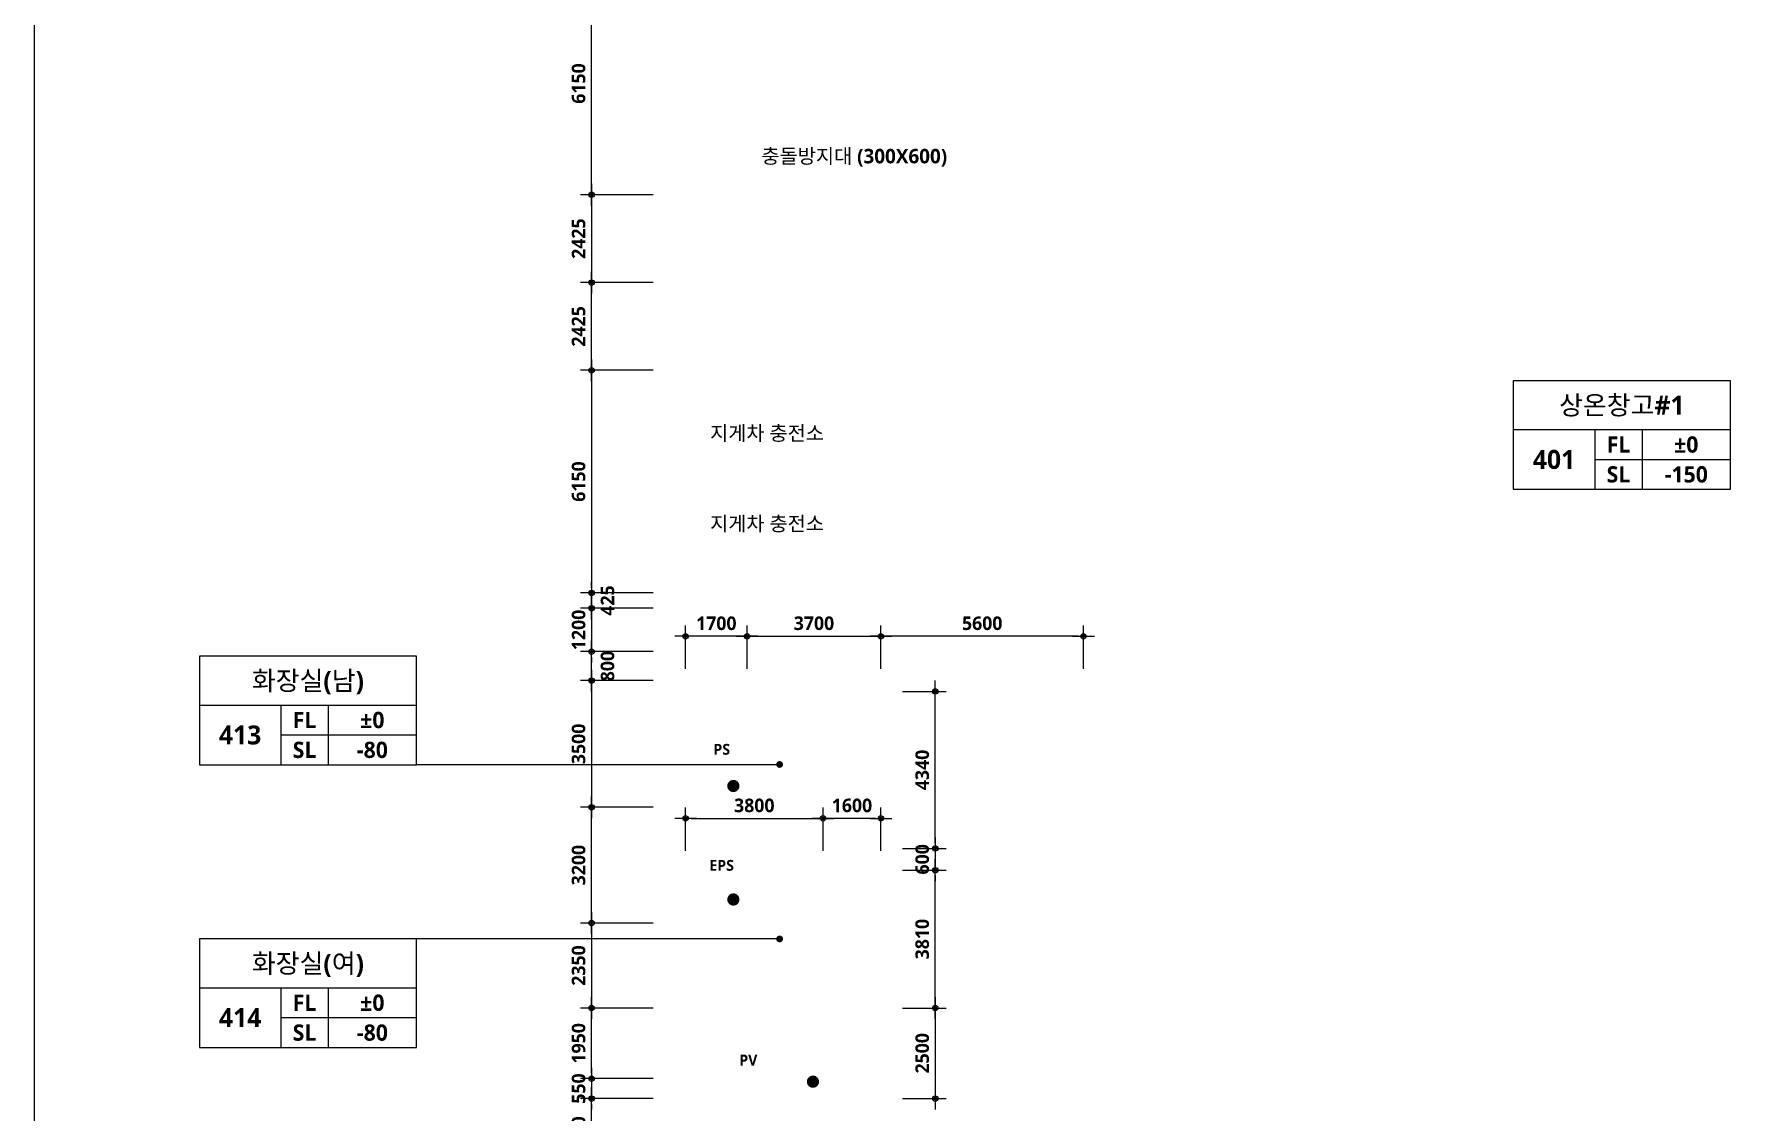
# Model space of a CAD drawing. Header units: millimetres. Extents: x -63924 to 190228206, y 0 to 456875599.
# Drawn here: x 11520 to 59098, y 673939 to 703707 of the extents above; entities that cross this region are included whole.
import ezdxf
from ezdxf.enums import TextEntityAlignment as Align

# ---------------------------------------------------------------- set-up
doc = ezdxf.new("R2010")
doc.units = ezdxf.units.MM
doc.header["$LTSCALE"] = 150
doc.header["$MEASUREMENT"] = 0
doc.header["$PDSIZE"] = -10
doc.layers.get('0').update_dxf_attribs({"linetype": 'CONTINUOUS'})
doc.layers.get('Defpoints').update_dxf_attribs({"color": 153, "linetype": 'CONTINUOUS'})
for name, color, linetype in [('A-ANNO-DIM', 4, 'CONTINUOUS'), ('A-ANNO-GRA1', 7, 'CONTINUOUS'), ('A-ANNO-LEAD', 4, 'CONTINUOUS'), ('A-ANNO-TEXT1', 7, 'CONTINUOUS'), ('A-ANNO-TEXT2', 3, 'CONTINUOUS'), ('A-FLOR-MARK-ARCH', 1, 'CONTINUOUS')]:
    doc.layers.add(name, color=color, linetype=linetype)
doc.layers.add('G(그리드2)', color=235, linetype='CONTINUOUS', plot=False)
doc.styles.add('2020음성 1차', font='')
doc.styles.add('SH_나눔', font='')
doc.styles.add('SH_대대리576', font='')
doc.styles.add('SH_진천_나눔', font='')
doc.styles.get('2020음성 1차').set_extended_font_data('NanumGothic', bold=True)
doc.styles.get('SH_나눔').set_extended_font_data('NanumGothic', bold=True)
doc.styles.get('SH_대대리576').set_extended_font_data('NanumGothic', bold=True)
doc.styles.get('SH_진천_나눔').set_extended_font_data('NanumGothic', bold=True)
doc.dimstyles.new('SHP300내부', dxfattribs={"dimscale": 150, "dimtxt": 2.5, "dimasz": 1, "dimexe": 2, "dimexo": 2, "dimgap": 1, "dimtad": 1, "dimdec": 0, "dimzin": 0, "dimdsep": 46, "dimtxsty": 'SH_대대리576', "dimblk": 'DIMDOT', "dimcen": 0.09, "dimclrd": 256, "dimclre": 256, "dimclrt": 3, "dimadec": 0, "dimazin": 1, "dimtfac": 1, "dimtdec": 0, "dimtix": 1, "dimtmove": 2, "dimatfit": 0, "dimldrblk": 'DIMDOT', "dimfxl": 1, "dimtolj": 1, "dimtzin": 0, "dimlwd": -1, "dimlwe": -1, "dimarcsym": 0})

# ---------------------------------------------------------------- blocks, each defined once
blk = doc.blocks.new('DIMDOT')
at = {"color": 0}
blk.add_line((-2, 0), (2, 0), dxfattribs=at)
for radius in [0.5, 0.25]:
    blk.add_circle((0, 0), radius, dxfattribs=at)
blk = doc.blocks.new('*D1426')
at = {"layer": 'A-ANNO-DIM', "transparency": 16777216}
for p, q in [((36420, 681360), (36420, 681510)), ((35520, 681210), (36720, 681210)), ((36420, 681210), (36420, 680610)), ((35520, 680610), (36720, 680610)), ((36420, 680460), (36420, 680310))]:
    blk.add_line(p, q, dxfattribs=at)
at = {"layer": 'Defpoints', "color": 0, "transparency": 16777216}
for p in [(35220, 681210), (35220, 680610), (36420, 680610)]:
    blk.add_point(p, dxfattribs=at)
at = {"layer": 'A-ANNO-DIM', "linetype": 'ByBlock', "transparency": 16777216, "xscale": 150, "yscale": 150, "zscale": 150}
for p, rotation in [((36420, 681210), 270), ((36420, 680610), 90)]:
    blk.add_blockref('DIMDOT', p, dxfattribs=dict(at, rotation=rotation))
at = {"layer": 'A-ANNO-DIM', "color": 3, "transparency": 16777216, "insert": (36063, 680910), "char_height": 375, "attachment_point": 5, "rotation": 90, "style": 'SH_대대리576'}
blk.add_mtext('\\A1;600', dxfattribs=at)
blk = doc.blocks.new('*D1427')
at = {"layer": 'A-ANNO-DIM', "transparency": 16777216}
for p, q in [((31220, 686175), (31220, 687375)), ((31370, 687075), (34770, 687075)), ((34920, 686175), (34920, 687375))]:
    blk.add_line(p, q, dxfattribs=at)
at = {"layer": 'Defpoints', "color": 0, "transparency": 16777216}
for p in [(34920, 687075), (31220, 685875), (34920, 685875)]:
    blk.add_point(p, dxfattribs=at)
at = {"layer": 'A-ANNO-DIM', "linetype": 'ByBlock', "transparency": 16777216, "xscale": 150, "yscale": 150, "zscale": 150, "rotation": 180}
blk.add_blockref('DIMDOT', (31220, 687075), dxfattribs=at)
at = {"layer": 'A-ANNO-DIM', "linetype": 'ByBlock', "transparency": 16777216, "xscale": 150, "yscale": 150, "zscale": 150}
blk.add_blockref('DIMDOT', (34920, 687075), dxfattribs=at)
at = {"layer": 'A-ANNO-DIM', "color": 3, "transparency": 16777216, "insert": (33070, 687432), "char_height": 375, "attachment_point": 5, "style": 'SH_대대리576'}
blk.add_mtext('\\A1;3700', dxfattribs=at)
blk = doc.blocks.new('*D1428')
at = {"layer": 'A-ANNO-DIM', "transparency": 16777216}
for p, q in [((29520, 686175), (29520, 687375)), ((31070, 687075), (29670, 687075)), ((31220, 686175), (31220, 687375))]:
    blk.add_line(p, q, dxfattribs=at)
at = {"layer": 'Defpoints', "color": 0, "transparency": 16777216}
for p in [(29520, 687075), (29520, 685875), (31220, 685875)]:
    blk.add_point(p, dxfattribs=at)
at = {"layer": 'A-ANNO-DIM', "linetype": 'ByBlock', "transparency": 16777216, "xscale": 150, "yscale": 150, "zscale": 150, "rotation": 180}
blk.add_blockref('DIMDOT', (29520, 687075), dxfattribs=at)
at = {"layer": 'A-ANNO-DIM', "linetype": 'ByBlock', "transparency": 16777216, "xscale": 150, "yscale": 150, "zscale": 150}
blk.add_blockref('DIMDOT', (31220, 687075), dxfattribs=at)
at = {"layer": 'A-ANNO-DIM', "color": 3, "transparency": 16777216, "insert": (30370, 687431), "char_height": 375, "attachment_point": 5, "style": 'SH_대대리576'}
blk.add_mtext('\\A1;1700', dxfattribs=at)
blk = doc.blocks.new('*D1429')
at = {"layer": 'A-ANNO-DIM', "transparency": 16777216}
for p, q in [((34920, 686175), (34920, 687375)), ((40370, 687075), (35070, 687075)), ((40520, 686175), (40520, 687375))]:
    blk.add_line(p, q, dxfattribs=at)
at = {"layer": 'Defpoints', "color": 0, "transparency": 16777216}
for p in [(34920, 687075), (34920, 685875), (40520, 685875)]:
    blk.add_point(p, dxfattribs=at)
at = {"layer": 'A-ANNO-DIM', "linetype": 'ByBlock', "transparency": 16777216, "xscale": 150, "yscale": 150, "zscale": 150, "rotation": 180}
blk.add_blockref('DIMDOT', (34920, 687075), dxfattribs=at)
at = {"layer": 'A-ANNO-DIM', "linetype": 'ByBlock', "transparency": 16777216, "xscale": 150, "yscale": 150, "zscale": 150}
blk.add_blockref('DIMDOT', (40520, 687075), dxfattribs=at)
at = {"layer": 'A-ANNO-DIM', "color": 3, "transparency": 16777216, "insert": (37720, 687432), "char_height": 375, "attachment_point": 5, "style": 'SH_대대리576'}
blk.add_mtext('\\A1;5600', dxfattribs=at)
blk = doc.blocks.new('*D1430')
at = {"layer": 'A-ANNO-DIM', "transparency": 16777216}
for p, q in [((35520, 685550), (36720, 685550)), ((36420, 681360), (36420, 685400)), ((35520, 681210), (36720, 681210))]:
    blk.add_line(p, q, dxfattribs=at)
at = {"layer": 'Defpoints', "color": 0, "transparency": 16777216}
for p in [(35220, 685550), (36420, 685550), (35220, 681210)]:
    blk.add_point(p, dxfattribs=at)
at = {"layer": 'A-ANNO-DIM', "linetype": 'ByBlock', "transparency": 16777216, "xscale": 150, "yscale": 150, "zscale": 150}
for p, rotation in [((36420, 685550), 90), ((36420, 681210), 270)]:
    blk.add_blockref('DIMDOT', p, dxfattribs=dict(at, rotation=rotation))
at = {"layer": 'A-ANNO-DIM', "color": 3, "transparency": 16777216, "insert": (36063, 683380), "char_height": 375, "attachment_point": 5, "rotation": 90, "style": 'SH_대대리576'}
blk.add_mtext('\\A1;4340', dxfattribs=at)
blk = doc.blocks.new('*D1431')
at = {"layer": 'A-ANNO-DIM', "transparency": 16777216}
for p, q in [((29520, 681141), (29520, 682341)), ((33320, 681141), (33320, 682341)), ((29670, 682041), (33170, 682041))]:
    blk.add_line(p, q, dxfattribs=at)
at = {"layer": 'Defpoints', "color": 0, "transparency": 16777216}
for p in [(33320, 682041), (29520, 680841), (33320, 680841)]:
    blk.add_point(p, dxfattribs=at)
at = {"layer": 'A-ANNO-DIM', "linetype": 'ByBlock', "transparency": 16777216, "xscale": 150, "yscale": 150, "zscale": 150, "rotation": 180}
blk.add_blockref('DIMDOT', (29520, 682041), dxfattribs=at)
at = {"layer": 'A-ANNO-DIM', "linetype": 'ByBlock', "transparency": 16777216, "xscale": 150, "yscale": 150, "zscale": 150}
blk.add_blockref('DIMDOT', (33320, 682041), dxfattribs=at)
at = {"layer": 'A-ANNO-DIM', "color": 3, "transparency": 16777216, "insert": (31420, 682398), "char_height": 375, "attachment_point": 5, "style": 'SH_대대리576'}
blk.add_mtext('\\A1;3800', dxfattribs=at)
blk = doc.blocks.new('*D1432')
at = {"layer": 'A-ANNO-DIM', "transparency": 16777216}
for p, q in [((33320, 681141), (33320, 682341)), ((34920, 681141), (34920, 682341)), ((34770, 682041), (33470, 682041))]:
    blk.add_line(p, q, dxfattribs=at)
at = {"layer": 'Defpoints', "color": 0, "transparency": 16777216}
for p in [(33320, 682041), (33320, 680841), (34920, 680841)]:
    blk.add_point(p, dxfattribs=at)
at = {"layer": 'A-ANNO-DIM', "linetype": 'ByBlock', "transparency": 16777216, "xscale": 150, "yscale": 150, "zscale": 150, "rotation": 180}
blk.add_blockref('DIMDOT', (33320, 682041), dxfattribs=at)
at = {"layer": 'A-ANNO-DIM', "linetype": 'ByBlock', "transparency": 16777216, "xscale": 150, "yscale": 150, "zscale": 150}
blk.add_blockref('DIMDOT', (34920, 682041), dxfattribs=at)
at = {"layer": 'A-ANNO-DIM', "color": 3, "transparency": 16777216, "insert": (34120, 682398), "char_height": 375, "attachment_point": 5, "style": 'SH_대대리576'}
blk.add_mtext('\\A1;1600', dxfattribs=at)
blk = doc.blocks.new('G$C9D92D8A7')
at = {"layer": 'A-ANNO-GRA1'}
for p, q in [((0, 11), (40, 11)), ((15, 11), (15, 0)), ((23.75, 11), (23.75, 0)), ((15, 5.5), (40, 5.5))]:
    blk.add_line(p, q, dxfattribs=at)
blk.add_lwpolyline([(0, 20), (0, 0), (40, 0), (40, 20)], close=True, dxfattribs=at)
at = {"style": '2020음성 1차'}
for tag, height, p in [('실명', 3.5, (20, 15.5)), ('마감레벨', 3, (31.875, 8.25)), ('실번호', 3.5, (7.5, 5.5)), ('구조레벨', 3, (31.875, 2.75))]:
    blk.add_attdef(tag, text='', height=height, dxfattribs=at).set_placement(p, align=Align.MIDDLE_CENTER)
at = {"layer": 'A-ANNO-TEXT1', "style": 'SH_나눔'}
for s, p in [('FL', (19.375, 8.25)), ('SL', (19.375, 2.75))]:
    blk.add_text(s, height=3, dxfattribs=at).set_placement(p, align=Align.MIDDLE)
blk = doc.blocks.new('*D2126')
at = {"layer": 'A-ANNO-DIM', "transparency": 16777216}
for p, q in [((35520, 680610), (36720, 680610)), ((36420, 676950), (36420, 680460)), ((35520, 676800), (36720, 676800))]:
    blk.add_line(p, q, dxfattribs=at)
at = {"layer": 'Defpoints', "color": 0, "transparency": 16777216}
for p in [(35220, 680610), (36420, 680610), (35220, 676800)]:
    blk.add_point(p, dxfattribs=at)
at = {"layer": 'A-ANNO-DIM', "linetype": 'ByBlock', "transparency": 16777216, "xscale": 150, "yscale": 150, "zscale": 150}
for p, rotation in [((36420, 680610), 90), ((36420, 676800), 270)]:
    blk.add_blockref('DIMDOT', p, dxfattribs=dict(at, rotation=rotation))
at = {"layer": 'A-ANNO-DIM', "color": 3, "transparency": 16777216, "insert": (36063, 678705), "char_height": 375, "attachment_point": 5, "rotation": 90, "style": 'SH_대대리576'}
blk.add_mtext('\\A1;3810', dxfattribs=at)
blk = doc.blocks.new('*D2127')
at = {"layer": 'A-ANNO-DIM', "transparency": 16777216}
for p, q in [((35520, 676800), (36720, 676800)), ((36420, 676650), (36420, 674450)), ((35520, 674300), (36720, 674300))]:
    blk.add_line(p, q, dxfattribs=at)
at = {"layer": 'Defpoints', "color": 0, "transparency": 16777216}
for p in [(35220, 676800), (35220, 674300), (36420, 674300)]:
    blk.add_point(p, dxfattribs=at)
at = {"layer": 'A-ANNO-DIM', "linetype": 'ByBlock', "transparency": 16777216, "xscale": 150, "yscale": 150, "zscale": 150}
for p, rotation in [((36420, 676800), 90), ((36420, 674300), 270)]:
    blk.add_blockref('DIMDOT', p, dxfattribs=dict(at, rotation=rotation))
at = {"layer": 'A-ANNO-DIM', "color": 3, "transparency": 16777216, "insert": (36063, 675550), "char_height": 375, "attachment_point": 5, "rotation": 90, "style": 'SH_대대리576'}
blk.add_mtext('\\A1;2500', dxfattribs=at)
blk = doc.blocks.new('*D2169')
at = {"layer": 'A-ANNO-DIM', "transparency": 16777216}
for p, q in [((28620, 705425), (26620, 705425)), ((26920, 699425), (26920, 705275)), ((28620, 699275), (26620, 699275))]:
    blk.add_line(p, q, dxfattribs=at)
at = {"layer": 'Defpoints', "color": 0, "transparency": 16777216}
for p in [(26920, 705425), (28920, 705425), (28920, 699275)]:
    blk.add_point(p, dxfattribs=at)
at = {"layer": 'A-ANNO-DIM', "linetype": 'ByBlock', "transparency": 16777216, "xscale": 150, "yscale": 150, "zscale": 150}
for p, rotation in [((26920, 705425), 89.99999999999997), ((26920, 699275), 269.9999999999999)]:
    blk.add_blockref('DIMDOT', p, dxfattribs=dict(at, rotation=rotation))
at = {"layer": 'A-ANNO-DIM', "color": 3, "transparency": 16777216, "insert": (26563, 702350), "char_height": 375, "attachment_point": 5, "rotation": 90, "style": 'SH_대대리576'}
blk.add_mtext('\\A1;6150', dxfattribs=at)
blk = doc.blocks.new('*D2170')
at = {"layer": 'A-ANNO-DIM', "transparency": 16777216}
for p, q in [((28620, 699275), (26620, 699275)), ((26920, 699125), (26920, 697000)), ((28620, 696850), (26620, 696850))]:
    blk.add_line(p, q, dxfattribs=at)
at = {"layer": 'Defpoints', "color": 0, "transparency": 16777216}
for p in [(28920, 699275), (26920, 696850), (28920, 696850)]:
    blk.add_point(p, dxfattribs=at)
at = {"layer": 'A-ANNO-DIM', "linetype": 'ByBlock', "transparency": 16777216, "xscale": 150, "yscale": 150, "zscale": 150}
for p, rotation in [((26920, 699275), 90), ((26920, 696850), 270)]:
    blk.add_blockref('DIMDOT', p, dxfattribs=dict(at, rotation=rotation))
at = {"layer": 'A-ANNO-DIM', "color": 3, "transparency": 16777216, "insert": (26563, 698063), "char_height": 375, "attachment_point": 5, "rotation": 90, "style": 'SH_대대리576'}
blk.add_mtext('\\A1;2425', dxfattribs=at)
blk = doc.blocks.new('*D2171')
at = {"layer": 'A-ANNO-DIM', "transparency": 16777216}
for p, q in [((28620, 696850), (26620, 696850)), ((26920, 694575), (26920, 696700)), ((28620, 694425), (26620, 694425))]:
    blk.add_line(p, q, dxfattribs=at)
at = {"layer": 'Defpoints', "color": 0, "transparency": 16777216}
for p in [(26920, 696850), (28920, 696850), (28920, 694425)]:
    blk.add_point(p, dxfattribs=at)
at = {"layer": 'A-ANNO-DIM', "linetype": 'ByBlock', "transparency": 16777216, "xscale": 150, "yscale": 150, "zscale": 150}
for p, rotation in [((26920, 696850), 90), ((26920, 694425), 270)]:
    blk.add_blockref('DIMDOT', p, dxfattribs=dict(at, rotation=rotation))
at = {"layer": 'A-ANNO-DIM', "color": 3, "transparency": 16777216, "insert": (26563, 695638), "char_height": 375, "attachment_point": 5, "rotation": 90, "style": 'SH_대대리576'}
blk.add_mtext('\\A1;2425', dxfattribs=at)
blk = doc.blocks.new('*D2172')
at = {"layer": 'A-ANNO-DIM', "transparency": 16777216}
for p, q in [((28620, 694425), (26620, 694425)), ((26920, 694275), (26920, 688425)), ((28620, 688275), (26620, 688275))]:
    blk.add_line(p, q, dxfattribs=at)
at = {"layer": 'Defpoints', "color": 0, "transparency": 16777216}
for p in [(28920, 694425), (26920, 688275), (28920, 688275)]:
    blk.add_point(p, dxfattribs=at)
at = {"layer": 'A-ANNO-DIM', "linetype": 'ByBlock', "transparency": 16777216, "xscale": 150, "yscale": 150, "zscale": 150}
for p, rotation in [((26920, 694425), 90.00000000000004), ((26920, 688275), 270)]:
    blk.add_blockref('DIMDOT', p, dxfattribs=dict(at, rotation=rotation))
at = {"layer": 'A-ANNO-DIM', "color": 3, "transparency": 16777216, "insert": (26563, 691350), "char_height": 375, "attachment_point": 5, "rotation": 90, "style": 'SH_대대리576'}
blk.add_mtext('\\A1;6150', dxfattribs=at)
blk = doc.blocks.new('*D2173')
at = {"layer": 'A-ANNO-DIM', "transparency": 16777216}
for p, q in [((26920, 688425), (26920, 688575)), ((28620, 688275), (26620, 688275)), ((26920, 687850), (26920, 688275)), ((28620, 687850), (26620, 687850)), ((26920, 687700), (26920, 687550))]:
    blk.add_line(p, q, dxfattribs=at)
at = {"layer": 'Defpoints', "color": 0, "transparency": 16777216}
for p in [(26920, 688275), (28920, 688275), (28920, 687850)]:
    blk.add_point(p, dxfattribs=at)
at = {"layer": 'A-ANNO-DIM', "linetype": 'ByBlock', "transparency": 16777216, "xscale": 150, "yscale": 150, "zscale": 150}
for p, rotation in [((26920, 688275), 270), ((26920, 687850), 90)]:
    blk.add_blockref('DIMDOT', p, dxfattribs=dict(at, rotation=rotation))
at = {"layer": 'A-ANNO-DIM', "color": 3, "transparency": 16777216, "insert": (27363, 688063), "char_height": 375, "attachment_point": 5, "rotation": 90, "style": 'SH_대대리576'}
blk.add_mtext('\\A1;425', dxfattribs=at)
blk = doc.blocks.new('*D2174')
at = {"layer": 'A-ANNO-DIM', "transparency": 16777216}
for p, q in [((26920, 688000), (26920, 688150)), ((28620, 687850), (26620, 687850)), ((26920, 687850), (26920, 686650)), ((28620, 686650), (26620, 686650)), ((26920, 686500), (26920, 686350))]:
    blk.add_line(p, q, dxfattribs=at)
at = {"layer": 'Defpoints', "color": 0, "transparency": 16777216}
for p in [(28920, 687850), (26920, 686650), (28920, 686650)]:
    blk.add_point(p, dxfattribs=at)
at = {"layer": 'A-ANNO-DIM', "linetype": 'ByBlock', "transparency": 16777216, "xscale": 150, "yscale": 150, "zscale": 150}
for p, rotation in [((26920, 687850), 270), ((26920, 686650), 90)]:
    blk.add_blockref('DIMDOT', p, dxfattribs=dict(at, rotation=rotation))
at = {"layer": 'A-ANNO-DIM', "color": 3, "transparency": 16777216, "insert": (26564, 687250), "char_height": 375, "attachment_point": 5, "rotation": 90, "style": 'SH_대대리576'}
blk.add_mtext('\\A1;1200', dxfattribs=at)
blk = doc.blocks.new('*D2175')
at = {"layer": 'A-ANNO-DIM', "transparency": 16777216}
for p, q in [((28620, 686650), (26620, 686650)), ((26920, 686000), (26920, 686500)), ((28620, 685850), (26620, 685850))]:
    blk.add_line(p, q, dxfattribs=at)
at = {"layer": 'Defpoints', "color": 0, "transparency": 16777216}
for p in [(26920, 686650), (28920, 686650), (28920, 685850)]:
    blk.add_point(p, dxfattribs=at)
at = {"layer": 'A-ANNO-DIM', "linetype": 'ByBlock', "transparency": 16777216, "xscale": 150, "yscale": 150, "zscale": 150}
for p, rotation in [((26920, 686650), 90), ((26920, 685850), 270)]:
    blk.add_blockref('DIMDOT', p, dxfattribs=dict(at, rotation=rotation))
at = {"layer": 'A-ANNO-DIM', "color": 3, "transparency": 16777216, "insert": (27363, 686250), "char_height": 375, "attachment_point": 5, "rotation": 90, "style": 'SH_대대리576'}
blk.add_mtext('\\A1;800', dxfattribs=at)
blk = doc.blocks.new('*D2176')
at = {"layer": 'A-ANNO-DIM', "transparency": 16777216}
for p, q in [((28620, 685850), (26620, 685850)), ((26920, 685700), (26920, 682500)), ((28620, 682350), (26620, 682350))]:
    blk.add_line(p, q, dxfattribs=at)
at = {"layer": 'Defpoints', "color": 0, "transparency": 16777216}
for p in [(28920, 685850), (26920, 682350), (28920, 682350)]:
    blk.add_point(p, dxfattribs=at)
at = {"layer": 'A-ANNO-DIM', "linetype": 'ByBlock', "transparency": 16777216, "xscale": 150, "yscale": 150, "zscale": 150}
for p, rotation in [((26920, 685850), 90.00000000000006), ((26920, 682350), 270.0000000000001)]:
    blk.add_blockref('DIMDOT', p, dxfattribs=dict(at, rotation=rotation))
at = {"layer": 'A-ANNO-DIM', "color": 3, "transparency": 16777216, "insert": (26563, 684100), "char_height": 375, "attachment_point": 5, "rotation": 90, "style": 'SH_대대리576'}
blk.add_mtext('\\A1;3500', dxfattribs=at)
blk = doc.blocks.new('*D2177')
at = {"layer": 'A-ANNO-DIM', "transparency": 16777216}
for p, q in [((28620, 682350), (26620, 682350)), ((26920, 679300), (26920, 682200)), ((28620, 679150), (26620, 679150))]:
    blk.add_line(p, q, dxfattribs=at)
at = {"layer": 'Defpoints', "color": 0, "transparency": 16777216}
for p in [(26920, 682350), (28920, 682350), (28920, 679150)]:
    blk.add_point(p, dxfattribs=at)
at = {"layer": 'A-ANNO-DIM', "linetype": 'ByBlock', "transparency": 16777216, "xscale": 150, "yscale": 150, "zscale": 150}
for p, rotation in [((26920, 682350), 89.99999999999993), ((26920, 679150), 269.9999999999999)]:
    blk.add_blockref('DIMDOT', p, dxfattribs=dict(at, rotation=rotation))
at = {"layer": 'A-ANNO-DIM', "color": 3, "transparency": 16777216, "insert": (26563, 680750), "char_height": 375, "attachment_point": 5, "rotation": 90, "style": 'SH_대대리576'}
blk.add_mtext('\\A1;3200', dxfattribs=at)
blk = doc.blocks.new('*D2178')
at = {"layer": 'A-ANNO-DIM', "transparency": 16777216}
for p, q in [((28620, 679150), (26620, 679150)), ((26920, 679000), (26920, 676950)), ((28620, 676800), (26620, 676800))]:
    blk.add_line(p, q, dxfattribs=at)
at = {"layer": 'Defpoints', "color": 0, "transparency": 16777216}
for p in [(28920, 679150), (26920, 676800), (28920, 676800)]:
    blk.add_point(p, dxfattribs=at)
at = {"layer": 'A-ANNO-DIM', "linetype": 'ByBlock', "transparency": 16777216, "xscale": 150, "yscale": 150, "zscale": 150}
for p, rotation in [((26920, 679150), 90), ((26920, 676800), 270)]:
    blk.add_blockref('DIMDOT', p, dxfattribs=dict(at, rotation=rotation))
at = {"layer": 'A-ANNO-DIM', "color": 3, "transparency": 16777216, "insert": (26563, 677975), "char_height": 375, "attachment_point": 5, "rotation": 90, "style": 'SH_대대리576'}
blk.add_mtext('\\A1;2350', dxfattribs=at)
blk = doc.blocks.new('*D2179')
at = {"layer": 'A-ANNO-DIM', "transparency": 16777216}
for p, q in [((28620, 676800), (26620, 676800)), ((26920, 675000), (26920, 676650)), ((28620, 674850), (26620, 674850))]:
    blk.add_line(p, q, dxfattribs=at)
at = {"layer": 'Defpoints', "color": 0, "transparency": 16777216}
for p in [(26920, 676800), (28920, 676800), (28920, 674850)]:
    blk.add_point(p, dxfattribs=at)
at = {"layer": 'A-ANNO-DIM', "linetype": 'ByBlock', "transparency": 16777216, "xscale": 150, "yscale": 150, "zscale": 150}
for p, rotation in [((26920, 676800), 90), ((26920, 674850), 270)]:
    blk.add_blockref('DIMDOT', p, dxfattribs=dict(at, rotation=rotation))
at = {"layer": 'A-ANNO-DIM', "color": 3, "transparency": 16777216, "insert": (26563, 675825), "char_height": 375, "attachment_point": 5, "rotation": 90, "style": 'SH_대대리576'}
blk.add_mtext('\\A1;1950', dxfattribs=at)
blk = doc.blocks.new('*D2180')
at = {"layer": 'A-ANNO-DIM', "transparency": 16777216}
for p, q in [((26920, 675000), (26920, 675150)), ((28620, 674850), (26620, 674850)), ((26920, 674850), (26920, 674300)), ((28620, 674300), (26620, 674300)), ((26920, 674150), (26920, 674000))]:
    blk.add_line(p, q, dxfattribs=at)
at = {"layer": 'Defpoints', "color": 0, "transparency": 16777216}
for p in [(28920, 674850), (26920, 674300), (28920, 674300)]:
    blk.add_point(p, dxfattribs=at)
at = {"layer": 'A-ANNO-DIM', "linetype": 'ByBlock', "transparency": 16777216, "xscale": 150, "yscale": 150, "zscale": 150}
for p, rotation in [((26920, 674850), 270), ((26920, 674300), 90)]:
    blk.add_blockref('DIMDOT', p, dxfattribs=dict(at, rotation=rotation))
at = {"layer": 'A-ANNO-DIM', "color": 3, "transparency": 16777216, "insert": (26564, 674575), "char_height": 375, "attachment_point": 5, "rotation": 90, "style": 'SH_대대리576'}
blk.add_mtext('\\A1;550', dxfattribs=at)
blk = doc.blocks.new('*D2181')
at = {"layer": 'A-ANNO-DIM', "transparency": 16777216}
for p, q in [((28620, 674300), (26620, 674300)), ((26920, 672350), (26920, 674150)), ((28620, 672200), (26620, 672200))]:
    blk.add_line(p, q, dxfattribs=at)
at = {"layer": 'Defpoints', "color": 0, "transparency": 16777216}
for p in [(26920, 674300), (28920, 674300), (28920, 672200)]:
    blk.add_point(p, dxfattribs=at)
at = {"layer": 'A-ANNO-DIM', "linetype": 'ByBlock', "transparency": 16777216, "xscale": 150, "yscale": 150, "zscale": 150}
for p, rotation in [((26920, 674300), 90), ((26920, 672200), 270)]:
    blk.add_blockref('DIMDOT', p, dxfattribs=dict(at, rotation=rotation))
at = {"layer": 'A-ANNO-DIM', "color": 3, "transparency": 16777216, "insert": (26564, 673250), "char_height": 375, "attachment_point": 5, "rotation": 90, "style": 'SH_대대리576'}
blk.add_mtext('\\A1;2100', dxfattribs=at)

msp = doc.modelspace()

# ---------------------------------------------------------------- linework, layer by layer
for points in [[(32120, 683523), (22080.7, 683523)], [(32120, 678710), (22080.7, 678710)]]:
    msp.add_lwpolyline(points)
at = {"const_width": 93.8}
for points in [[(32166.9, 683531.7, 1), (32073.1, 683531.7, 1)], [(32166.9, 678710, 1), (32073.1, 678710, 1)]]:
    msp.add_lwpolyline(points, format="xyb", close=True, dxfattribs=at)
at = {"layer": 'A-ANNO-LEAD'}
msp.add_lwpolyline([(29670, 700350, 0, 83.3, 0), (29920, 700350, 0, 0, 0), (31470, 700350, 0, 0, 0)], format="xyseb", dxfattribs=at)
at = {"layer": 'A-FLOR-MARK-ARCH', "const_width": 168.8}
for points in [[(30757.3, 682936.8, 1), (30926, 682936.8, 1)], [(30757.3, 679800, 1), (30926, 679800, 1)], [(32956.4, 674764.7, 1), (33125.1, 674764.7, 1)]]:
    msp.add_lwpolyline(points, format="xyb", close=True, dxfattribs=at)
at = {"layer": 'G(그리드2)'}
msp.add_lwpolyline([(11520, 742750), (79520, 742750), (79520, 656750), (11520, 656750)], close=True, dxfattribs=at)

# ---------------------------------------------------------------- block references
at = {"layer": 'A-ANNO-TEXT1'}
ref = msp.add_blockref('G$C9D92D8A7', (52401.9, 691136.9), dxfattribs=dict(at, xscale=150, yscale=150, zscale=150))
ref.add_attrib('실명', '상온창고#1', dxfattribs={"layer": 'A-ANNO-TEXT2', "height": 525, "style": '2020음성 1차'}).set_placement((55401.9, 693461.9, 103000), align=Align.MIDDLE_CENTER)
ref.add_attrib('실번호', '401', dxfattribs={"layer": 'A-ANNO-TEXT2', "height": 525, "style": '2020음성 1차'}).set_placement((53526.9, 691961.9, 103000), align=Align.MIDDLE_CENTER)
ref.add_attrib('마감레벨', '%%p0', dxfattribs={"height": 450, "style": '2020음성 1차'}).set_placement((57183.2, 692374.4, 103000), align=Align.MIDDLE_CENTER)
ref.add_attrib('구조레벨', '-150', dxfattribs={"height": 450, "style": '2020음성 1차'}).set_placement((57183.2, 691549.4, 103000), align=Align.MIDDLE_CENTER)
ref = msp.add_blockref('G$C9D92D8A7', (16080.7, 683523), dxfattribs=dict(at, xscale=150, yscale=150, zscale=150))
ref.add_attrib('실명', '화장실(남)', dxfattribs={"layer": 'A-ANNO-TEXT2', "height": 525, "style": '2020음성 1차'}).set_placement((19080.7, 685848, 206000), align=Align.MIDDLE_CENTER)
ref.add_attrib('실번호', '413', dxfattribs={"layer": 'A-ANNO-TEXT2', "height": 525, "style": '2020음성 1차'}).set_placement((17205.7, 684348, 206000), align=Align.MIDDLE_CENTER)
ref.add_attrib('마감레벨', '%%p0', dxfattribs={"height": 450, "style": '2020음성 1차'}).set_placement((20862, 684760.5, 206000), align=Align.MIDDLE_CENTER)
ref.add_attrib('구조레벨', '-80', dxfattribs={"height": 450, "style": '2020음성 1차'}).set_placement((20862, 683935.5, 206000), align=Align.MIDDLE_CENTER)
ref = msp.add_blockref('G$C9D92D8A7', (16080.7, 675710), dxfattribs=dict(at, xscale=150, yscale=150, zscale=150))
ref.add_attrib('실명', '화장실(여)', dxfattribs={"layer": 'A-ANNO-TEXT2', "height": 525, "style": '2020음성 1차'}).set_placement((19080.7, 678035, 206000), align=Align.MIDDLE_CENTER)
ref.add_attrib('실번호', '414', dxfattribs={"layer": 'A-ANNO-TEXT2', "height": 525, "style": '2020음성 1차'}).set_placement((17205.7, 676535, 206000), align=Align.MIDDLE_CENTER)
ref.add_attrib('마감레벨', '%%p0', dxfattribs={"height": 450, "style": '2020음성 1차'}).set_placement((20862, 676947.5, 206000), align=Align.MIDDLE_CENTER)
ref.add_attrib('구조레벨', '-80', dxfattribs={"height": 450, "style": '2020음성 1차'}).set_placement((20862, 676122.5, 206000), align=Align.MIDDLE_CENTER)

# ---------------------------------------------------------------- texts
at = {"layer": 'A-ANNO-TEXT1', "style": '2020음성 1차'}
msp.add_text('충돌방지대 (300X600)', height=400, dxfattribs=at).set_placement((31616.9, 700344.3), align=Align.MIDDLE_LEFT)
for p in [(33344.5, 692687.6), (33344.5, 690187.6)]:
    msp.add_text('지게차 충전소', height=400, dxfattribs=at).set_placement(p, align=Align.MIDDLE_RIGHT)
at = {"layer": 'A-ANNO-TEXT1', "style": 'SH_진천_나눔'}
for s, p in [('PS', (30520, 683950)), ('EPS', (30517.4, 680743.4))]:
    msp.add_text(s, height=300, dxfattribs=at).set_placement(p, align=Align.MIDDLE)
msp.add_text('PV', height=300, dxfattribs=at).set_placement((31005.2, 675211.5))

# ---------------------------------------------------------------- dimensions: what is measured, and where the dimension line sits
at = {"layer": 'A-ANNO-DIM'}
for base, p1, p2, angle, picture, middle in [((26920, 705425), (28920, 699275), (28920, 705425), 270, '*D2169', (26563.1, 702350)), ((26920, 696850), (28920, 699275), (28920, 696850), 90, '*D2170', (26563.3, 698062.5)), ((26920, 696850), (28920, 694425), (28920, 696850), 270, '*D2171', (26563.3, 695637.5)), ((26920, 688275), (28920, 694425), (28920, 688275), 90, '*D2172', (26563.1, 691350)), ((26920, 686650), (28920, 687850), (28920, 686650), 90, '*D2174', (26563.9, 687250)), ((29520, 687075), (31220, 685875), (29520, 685875), 180, '*D1428', (30370, 687430.6)), ((34920, 687075), (31220, 685875), (34920, 685875), 0, '*D1427', (33070, 687431.9)), ((34920, 687075), (40520, 685875), (34920, 685875), 180, '*D1429', (37720, 687431.9)), ((26920, 682350), (28920, 685850), (28920, 682350), 90, '*D2176', (26563.1, 684100)), ((36420, 685550), (35220, 681210), (35220, 685550), 90, '*D1430', (36063.1, 683380)), ((26920, 682350), (28920, 679150), (28920, 682350), 270, '*D2177', (26563.1, 680750)), ((33320, 682040.9), (29520, 680840.9), (33320, 680840.9), 0, '*D1431', (31420, 682397.8)), ((33320, 682040.9), (34920, 680840.9), (33320, 680840.9), 180, '*D1432', (34120, 682397.8)), ((36420, 680610), (35220, 681210), (35220, 680610), 270, '*D1426', (36063.1, 680910)), ((36420, 680610), (35220, 676800), (35220, 680610), 90, '*D2126', (36063.1, 678705)), ((26920, 676800), (28920, 679150), (28920, 676800), 90, '*D2178', (26563.1, 677975)), ((26920, 676800), (28920, 674850), (28920, 676800), 270, '*D2179', (26563.1, 675825)), ((36420, 674300), (35220, 676800), (35220, 674300), 270, '*D2127', (36063.3, 675550)), ((26920, 674300), (28920, 674850), (28920, 674300), 90, '*D2180', (26563.9, 674575)), ((26920, 674300), (28920, 672200), (28920, 674300), 270, '*D2181', (26563.9, 673250))]:
    dim = msp.add_linear_dim(base=base, p1=p1, p2=p2, angle=angle, dimstyle='SHP300내부', dxfattribs=at)
    dim.commit()
    dim.dimension.update_dxf_attribs({"geometry": picture, "text_midpoint": middle})
for base, p1, p2, picture, middle in [((26920, 688275), (28920, 687850), (28920, 688275), '*D2173', (27363.3, 688062.5)), ((26920, 686650), (28920, 685850), (28920, 686650), '*D2175', (27363.1, 686250))]:
    dim = msp.add_linear_dim(base=base, p1=p1, p2=p2, angle=270, dimstyle='SHP300내부', dxfattribs=at)
    dim.commit()
    dim.dimension.update_dxf_attribs({"geometry": picture, "text_midpoint": middle, "dimtype": 160})

doc.saveas('drawing.dxf')
